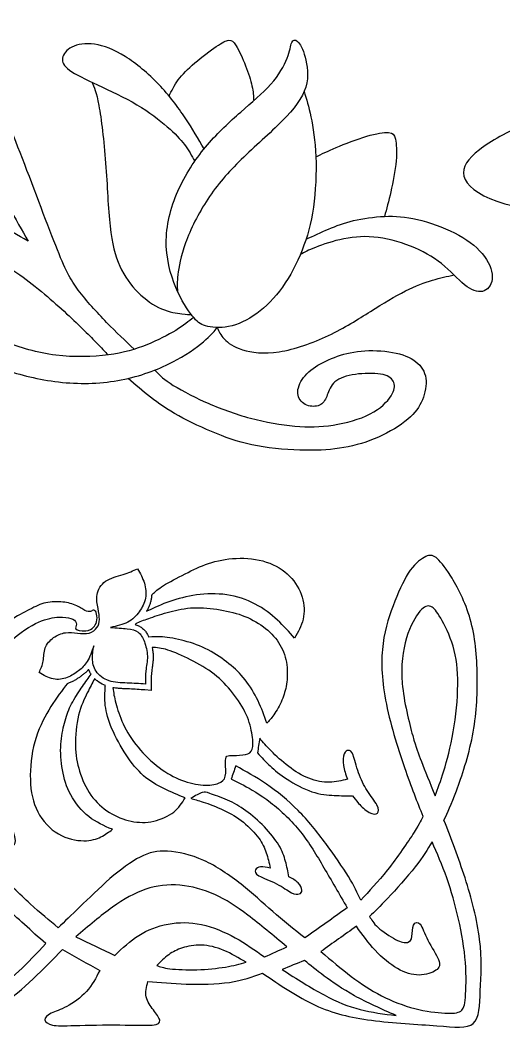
# Model space of a CAD drawing. Header units: millimetres. Extents: x -114 to 112, y -100 to 91.
# Drawn here: x -16.8 to 40.6, y -29.9 to 90.2 of the extents above; entities that cross this region are included whole.
import ezdxf

# ---------------------------------------------------------------- set-up
doc = ezdxf.new("R2010")
doc.units = ezdxf.units.MM
doc.header["$MEASUREMENT"] = 0
doc.layers.add('Default', color=18, linetype='Continuous')

msp = doc.modelspace()

# ---------------------------------------------------------------- linework, layer by layer
at = {"color": 5, "linetype": 'ByBlock', "lineweight": -2}
for p, q in [((-1.21, 21.78), (-1.13, 21.85)), ((-1.71, 19.87), (-1.84, 19.81)), ((-8.63, 12.03), (-8.42, 12.33)), ((-11.27, 11.21), (-11.45, 10.97)), ((-8, 11.82), (-8.02, 11.77)), ((-6.73, 10.89), (-6.72, 10.98))]:
    msp.add_line(p, q, dxfattribs=at)
for points, knots in [([(75.67, 87.81), (75.52, 88.22), (75.37, 88.64), (74.73, 89.39), (74.24, 89.74), (73.58, 89.93), (72.91, 90.13), (72.06, 90.18), (71.13, 89.96), (70.2, 89.74), (69.2, 89.25), (68.22, 88.48), (67.23, 87.71), (66.26, 86.66), (64.87, 85.8), (63.49, 84.95), (61.7, 84.29), (59.38, 83.48), (57.05, 82.68), (54.2, 81.72), (51.38, 80.78), (48.55, 79.84), (45.76, 78.91), (43.39, 77.9), (41.02, 76.89), (39.08, 75.79), (36.37, 73.69), (35.61, 72.69), (35.89, 71.62), (36.16, 70.56), (37.47, 69.44), (42.17, 67.8), (45.58, 67.29), (49.54, 67.15), (53.5, 67.02), (58.03, 67.26), (62.82, 68), (67.62, 68.73), (72.69, 69.95), (77.58, 71.21), (82.47, 72.47), (87.18, 73.76), (91.37, 74.73), (95.56, 75.69), (99.24, 76.33), (101.92, 76.53), (104.61, 76.74), (106.31, 76.52), (107.54, 76.12), (108.77, 75.71), (109.53, 75.13), (109.68, 73.42), (109.08, 72.3), (108.03, 71.23), (106.98, 70.17), (105.49, 69.17), (103.72, 68.41), (101.94, 67.65), (99.88, 67.14), (98.08, 66.71), (96.29, 66.27), (94.77, 65.92), (93.25, 65.57)], [0, 0, 0, 0, 0.043478, 0.043478, 0.086957, 0.086957, 0.086957, 0.130435, 0.130435, 0.130435, 0.173913, 0.173913, 0.173913, 0.217391, 0.217391, 0.217391, 0.26087, 0.26087, 0.26087, 0.304348, 0.304348, 0.304348, 0.347826, 0.347826, 0.347826, 0.391304, 0.391304, 0.434783, 0.434783, 0.434783, 0.478261, 0.478261, 0.521739, 0.521739, 0.521739, 0.565217, 0.565217, 0.565217, 0.608696, 0.608696, 0.608696, 0.652174, 0.652174, 0.652174, 0.695652, 0.695652, 0.695652, 0.73913, 0.73913, 0.73913, 0.782609, 0.782609, 0.826087, 0.826087, 0.826087, 0.869565, 0.869565, 0.869565, 0.913043, 0.913043, 0.913043, 1, 1, 1, 1]), ([(-3.3, 51.02), (-4.35, 52.02), (-5.41, 53.03), (-6.57, 54.21), (-7.73, 55.4), (-9, 56.77), (-9.94, 58.04), (-10.88, 59.31), (-11.49, 60.48), (-12.63, 63.35), (-13.77, 66.22), (-15.45, 70.79), (-16.85, 74.41), (-18.24, 78.03), (-19.36, 80.7), (-20.66, 82.7), (-21.95, 84.71), (-23.43, 86.05), (-26.29, 87.78), (-27.69, 88.16), (-29.11, 88), (-30.54, 87.83), (-31.98, 87.12), (-33.34, 85.93), (-34.7, 84.73), (-35.97, 83.06), (-36.94, 81.81), (-37.9, 80.57), (-38.56, 79.76), (-39.13, 79.34), (-39.7, 78.92), (-40.19, 78.89), (-40.55, 78.97), (-40.92, 79.05), (-41.18, 79.22), (-41.37, 79.11), (-41.56, 78.99), (-41.69, 78.59), (-41.46, 77.99), (-41.23, 77.39), (-40.64, 76.61), (-39.83, 76.02), (-39.02, 75.44), (-37.98, 75.06), (-35.77, 74.85), (-34.6, 75.03), (-33.3, 75.46), (-32.01, 75.9), (-30.59, 76.58), (-29.23, 76.9), (-27.87, 77.22), (-26.57, 77.17), (-25.25, 76.52), (-23.93, 75.87), (-22.59, 74.63), (-21.39, 73.08), (-20.2, 71.53), (-19.16, 69.67), (-18.27, 68.09), (-17.38, 66.5), (-16.64, 65.18), (-15.91, 63.86), (-17.13, 64.59), (-18.35, 65.33), (-19.73, 65.97), (-21.11, 66.6), (-22.66, 67.13), (-24.33, 67.2), (-25.99, 67.26), (-27.77, 66.86), (-29.03, 66.17), (-30.28, 65.48), (-31.02, 64.52), (-31.32, 63.39), (-31.63, 62.26), (-31.5, 60.96), (-30.88, 59.39), (-30.26, 57.81), (-29.14, 55.96), (-27.7, 54.39), (-26.27, 52.81), (-24.52, 51.52), (-22.85, 50.53), (-21.19, 49.53), (-19.62, 48.85), (-17.65, 48.25), (-15.68, 47.66), (-13.32, 47.15), (-10.94, 47), (-8.57, 46.84), (-6.18, 47.05), (-4, 47.55), (-1.81, 48.06), (0.17, 48.87), (1.74, 49.74), (3.32, 50.6), (4.49, 51.52), (5.22, 52.17), (5.95, 52.82), (6.25, 53.21), (6.55, 53.59)], [0, 0, 0, 0, 0.028571, 0.028571, 0.028571, 0.057143, 0.057143, 0.057143, 0.085714, 0.085714, 0.085714, 0.114286, 0.114286, 0.114286, 0.142857, 0.142857, 0.142857, 0.171429, 0.171429, 0.2, 0.2, 0.2, 0.228571, 0.228571, 0.228571, 0.257143, 0.257143, 0.257143, 0.285714, 0.285714, 0.285714, 0.314286, 0.314286, 0.314286, 0.342857, 0.342857, 0.342857, 0.371429, 0.371429, 0.371429, 0.4, 0.4, 0.4, 0.428571, 0.428571, 0.457143, 0.457143, 0.457143, 0.485714, 0.485714, 0.485714, 0.514286, 0.514286, 0.514286, 0.542857, 0.542857, 0.542857, 0.571429, 0.571429, 0.571429, 0.6, 0.6, 0.6, 0.628571, 0.628571, 0.628571, 0.657143, 0.657143, 0.657143, 0.685714, 0.685714, 0.685714, 0.714286, 0.714286, 0.714286, 0.742857, 0.742857, 0.742857, 0.771429, 0.771429, 0.771429, 0.8, 0.8, 0.8, 0.828571, 0.828571, 0.828571, 0.857143, 0.857143, 0.857143, 0.885714, 0.885714, 0.885714, 0.914286, 0.914286, 0.914286, 0.942857, 0.942857, 0.942857, 1, 1, 1, 1]), ([(16.9, 81.7), (17.17, 80.8), (17.44, 79.91), (17.7, 78.66), (17.97, 77.42), (18.22, 75.82), (18.3, 73.92), (18.37, 72.02), (18.27, 69.83), (17.72, 66), (17.28, 64.36), (16.66, 62.79), (16.04, 61.21), (15.24, 59.7), (14.32, 58.41), (13.4, 57.13), (12.36, 56.06), (11.26, 55.26), (10.16, 54.46), (9.01, 53.93), (7.93, 53.71), (6.85, 53.5), (5.85, 53.6), (5.18, 53.79), (4.51, 53.99), (4.17, 54.28), (3.61, 54.98), (3.06, 55.68), (2.3, 56.8), (1.65, 58.36), (1.01, 59.92), (0.47, 61.93), (0.55, 66.09), (1.16, 68.25), (2.06, 70.19), (2.96, 72.14), (4.16, 73.86), (5.42, 75.35), (6.69, 76.84), (8.04, 78.08), (9.36, 79.24), (10.68, 80.39), (11.98, 81.46), (12.94, 82.55), (13.91, 83.64), (14.54, 84.76), (14.88, 85.64), (15.23, 86.51), (15.28, 87.15), (15.43, 87.5), (15.58, 87.86), (15.84, 87.93), (16.13, 87.65), (16.42, 87.38), (16.75, 86.74), (17.02, 85.78), (17.28, 84.81), (17.49, 83.52), (17.09, 82.22), (16.7, 80.92), (15.71, 79.63), (14.29, 78.18), (12.87, 76.73), (11.01, 75.13), (7.86, 72.06), (6.57, 70.59), (5.45, 68.89), (4.33, 67.19), (3.39, 65.26), (2.81, 63.66), (2.22, 62.06), (2, 60.79), (1.89, 59.89), (1.79, 58.99), (1.82, 58.45), (1.83, 58.19), (1.84, 57.92), (1.84, 57.92), (1.84, 57.92)], [0, 0, 0, 0, 0.035714, 0.035714, 0.035714, 0.071429, 0.071429, 0.071429, 0.107143, 0.107143, 0.142857, 0.142857, 0.142857, 0.178571, 0.178571, 0.178571, 0.214286, 0.214286, 0.214286, 0.25, 0.25, 0.25, 0.285714, 0.285714, 0.285714, 0.321429, 0.321429, 0.321429, 0.357143, 0.357143, 0.357143, 0.392857, 0.392857, 0.428571, 0.428571, 0.428571, 0.464286, 0.464286, 0.464286, 0.5, 0.5, 0.5, 0.535714, 0.535714, 0.535714, 0.571429, 0.571429, 0.571429, 0.607143, 0.607143, 0.607143, 0.642857, 0.642857, 0.642857, 0.678571, 0.678571, 0.678571, 0.714286, 0.714286, 0.714286, 0.75, 0.75, 0.75, 0.785714, 0.785714, 0.821429, 0.821429, 0.821429, 0.857143, 0.857143, 0.857143, 0.892857, 0.892857, 0.892857, 0.928571, 0.928571, 0.928571, 1, 1, 1, 1]), ([(0.84, 81.15), (1.15, 81.78), (1.46, 82.42), (1.94, 83.06), (2.42, 83.71), (3.08, 84.37), (4.74, 85.79), (5.75, 86.55), (6.46, 87.04), (7.18, 87.53), (7.61, 87.74), (7.94, 87.78), (8.27, 87.82), (8.5, 87.68), (8.83, 87.14), (9.16, 86.59), (9.59, 85.64), (9.94, 84.75), (10.29, 83.86), (10.56, 83.04), (10.7, 82.35), (10.85, 81.67), (10.88, 81.13), (10.91, 80.59)], [0, 0, 0, 0, 0.111111, 0.111111, 0.111111, 0.222222, 0.222222, 0.333333, 0.333333, 0.333333, 0.444444, 0.444444, 0.444444, 0.555556, 0.555556, 0.555556, 0.666667, 0.666667, 0.666667, 0.777778, 0.777778, 0.777778, 1, 1, 1, 1]), ([(5.01, 74.85), (4.32, 76.05), (3.63, 77.25), (2.77, 78.54), (1.9, 79.84), (0.86, 81.24), (-0.38, 82.53), (-1.61, 83.82), (-3.05, 85.02), (-4.37, 85.85), (-5.7, 86.68), (-6.92, 87.15), (-8, 87.31), (-9.09, 87.47), (-10.04, 87.31), (-10.7, 86.98), (-11.36, 86.65), (-11.73, 86.15), (-11.81, 85.67), (-11.89, 85.19), (-11.69, 84.75), (-10.99, 84.24), (-10.29, 83.73), (-9.1, 83.16), (-7.64, 82.48), (-6.18, 81.79), (-4.46, 80.99), (-2.98, 80.12), (-1.51, 79.24), (-0.29, 78.29), (0.63, 77.49), (1.56, 76.68), (2.19, 76.02), (2.69, 75.36), (3.18, 74.7), (3.54, 74.04), (3.9, 73.38)], [0, 0, 0, 0, 0.076923, 0.076923, 0.076923, 0.153846, 0.153846, 0.153846, 0.230769, 0.230769, 0.230769, 0.307692, 0.307692, 0.307692, 0.384615, 0.384615, 0.384615, 0.461538, 0.461538, 0.461538, 0.538462, 0.538462, 0.538462, 0.615385, 0.615385, 0.615385, 0.692308, 0.692308, 0.692308, 0.769231, 0.769231, 0.769231, 0.846154, 0.846154, 0.846154, 1, 1, 1, 1]), ([(-8.32, 82.8), (-8.05, 82.21), (-7.79, 81.62), (-7.21, 78.43), (-6.89, 75.83), (-6.49, 70.49), (-6.4, 67.75), (-6.17, 65.66), (-5.94, 63.57), (-5.57, 62.14), (-5.01, 60.9), (-4.44, 59.66), (-3.68, 58.62), (-2.82, 57.77), (-1.96, 56.91), (-0.99, 56.24), (-0.06, 55.83), (0.87, 55.43), (1.77, 55.29), (2.36, 55.22), (2.94, 55.15), (3.21, 55.15), (3.48, 55.16)], [0, 0, 0, 0, 0.111111, 0.111111, 0.222222, 0.222222, 0.333333, 0.333333, 0.333333, 0.444444, 0.444444, 0.444444, 0.555556, 0.555556, 0.555556, 0.666667, 0.666667, 0.666667, 0.777778, 0.777778, 0.777778, 1, 1, 1, 1]), ([(18.3, 73.92), (18.98, 74.25), (19.66, 74.58), (20.71, 75.02), (21.76, 75.46), (23.18, 76.02), (24.34, 76.36), (25.5, 76.71), (26.4, 76.83), (26.94, 76.79), (27.47, 76.76), (27.63, 76.55), (27.75, 76.01), (27.86, 75.46), (27.93, 74.57), (27.83, 73.43), (27.72, 72.29), (27.46, 70.89), (27.2, 69.75), (26.95, 68.61), (26.7, 67.71), (26.46, 66.82)], [0, 0, 0, 0, 0.125, 0.125, 0.125, 0.25, 0.25, 0.25, 0.375, 0.375, 0.375, 0.5, 0.5, 0.5, 0.625, 0.625, 0.625, 0.75, 0.75, 0.75, 1, 1, 1, 1]), ([(17.13, 64.1), (18.01, 64.51), (18.89, 64.93), (20.71, 65.7), (21.65, 66.06), (22.77, 66.33), (23.89, 66.59), (25.2, 66.77), (26.46, 66.82), (27.72, 66.87), (30.16, 66.72), (33.41, 65.55), (34.79, 64.85), (36.16, 64.14), (37.29, 63.32), (38.07, 62.4), (38.84, 61.48), (39.26, 60.46), (39.26, 59.64), (39.27, 58.83), (38.86, 58.2), (38.31, 57.97), (37.75, 57.74), (37.04, 57.89), (36.26, 58.46), (35.48, 59.03), (34.63, 60.02), (33.61, 60.88), (32.6, 61.75), (31.42, 62.48), (28.69, 63.67), (27.14, 64.13), (25.7, 64.31), (24.26, 64.5), (21.59, 64.32), (19.11, 63.48), (18.25, 63.14), (17.39, 62.8), (16.92, 62.54), (16.45, 62.27)], [0, 0, 0, 0, 0.0625, 0.0625, 0.125, 0.125, 0.125, 0.1875, 0.1875, 0.1875, 0.25, 0.3125, 0.3125, 0.3125, 0.375, 0.375, 0.375, 0.4375, 0.4375, 0.4375, 0.5, 0.5, 0.5, 0.5625, 0.5625, 0.5625, 0.625, 0.625, 0.625, 0.6875, 0.6875, 0.75, 0.75, 0.75, 0.8125, 0.875, 0.875, 0.875, 1, 1, 1, 1]), ([(3.76, 54.83), (3.16, 54.32), (2.56, 53.82), (1.65, 53.26), (0.73, 52.7), (-0.48, 52.08), (-1.8, 51.55), (-3.12, 51.02), (-4.54, 50.59), (-8.2, 50.1), (-10.43, 50.03), (-12.61, 50.31), (-14.8, 50.58), (-16.93, 51.19), (-18.72, 51.97), (-20.51, 52.76), (-21.95, 53.73), (-23.28, 54.92), (-24.61, 56.11), (-25.81, 57.53), (-26.5, 58.72), (-27.19, 59.91), (-27.37, 60.86), (-27.21, 61.57), (-27.05, 62.28), (-26.56, 62.75), (-25.87, 63.02), (-25.18, 63.29), (-24.29, 63.37), (-22.96, 63.01), (-21.64, 62.65), (-19.87, 61.85), (-17.96, 60.6), (-16.05, 59.35), (-14, 57.65), (-12.27, 56.1), (-10.53, 54.55), (-9.13, 53.15), (-8.21, 52.23), (-7.3, 51.31), (-6.89, 50.86), (-6.67, 50.62), (-6.46, 50.39), (-6.44, 50.36), (-6.42, 50.34)], [0, 0, 0, 0, 0.0625, 0.0625, 0.0625, 0.125, 0.125, 0.125, 0.1875, 0.1875, 0.25, 0.25, 0.25, 0.3125, 0.3125, 0.3125, 0.375, 0.375, 0.375, 0.4375, 0.4375, 0.4375, 0.5, 0.5, 0.5, 0.5625, 0.5625, 0.5625, 0.625, 0.625, 0.625, 0.6875, 0.6875, 0.6875, 0.75, 0.75, 0.75, 0.8125, 0.8125, 0.8125, 0.875, 0.875, 0.875, 1, 1, 1, 1]), ([(6.55, 53.59), (6.75, 53.15), (6.96, 52.7), (7.4, 52.24), (7.84, 51.77), (8.51, 51.29), (9.58, 50.95), (10.64, 50.62), (12.1, 50.43), (15.75, 51), (17.93, 51.76), (19.81, 52.65), (21.7, 53.55), (23.28, 54.58), (24.79, 55.52), (26.29, 56.47), (27.71, 57.33), (28.94, 57.95), (30.17, 58.57), (31.21, 58.95), (32.14, 59.23), (33.08, 59.51), (33.9, 59.68), (34.72, 59.86)], [0, 0, 0, 0, 0.111111, 0.111111, 0.111111, 0.222222, 0.222222, 0.222222, 0.333333, 0.333333, 0.444444, 0.444444, 0.444444, 0.555556, 0.555556, 0.555556, 0.666667, 0.666667, 0.666667, 0.777778, 0.777778, 0.777778, 1, 1, 1, 1]), ([(-0.83, 48.54), (-0.42, 48.08), (-0.01, 47.62), (0.96, 46.97), (1.94, 46.32), (3.49, 45.48), (5.18, 44.72), (6.86, 43.97), (8.69, 43.3), (12.34, 42.32), (14.17, 42.01), (15.79, 41.87), (17.41, 41.73), (18.82, 41.76), (20.35, 41.99), (21.87, 42.23), (23.52, 42.67), (24.75, 43.31), (25.99, 43.96), (26.8, 44.79), (27.23, 45.46), (27.66, 46.12), (27.71, 46.62), (27.55, 47.04), (27.39, 47.47), (27.03, 47.83), (26.28, 48), (25.54, 48.18), (24.42, 48.18), (23.38, 48.07), (22.34, 47.95), (21.38, 47.72), (20.78, 47.31), (20.17, 46.89), (19.93, 46.28), (19.73, 45.76), (19.53, 45.24), (19.36, 44.81), (19.01, 44.53), (18.66, 44.26), (18.13, 44.15), (17.6, 44.25), (17.08, 44.35), (16.56, 44.67), (16.31, 45.15), (16.06, 45.63), (16.09, 46.28), (16.39, 46.92), (16.68, 47.56), (17.26, 48.19), (17.97, 48.73), (18.69, 49.26), (19.55, 49.69), (20.5, 50.05), (21.44, 50.4), (22.47, 50.68), (24.87, 50.91), (26.24, 50.86), (27.4, 50.64), (28.56, 50.43), (29.51, 50.05), (30.19, 49.53), (30.86, 49.01), (31.25, 48.35), (31.36, 47.55), (31.47, 46.76), (31.29, 45.83), (30.95, 45), (30.6, 44.17), (30.1, 43.43), (29.21, 42.68), (28.32, 41.92), (27.05, 41.15), (25.73, 40.56), (24.4, 39.97), (23.02, 39.56), (20.22, 39.06), (18.82, 38.96), (15.29, 39.02), (13.17, 39.18), (11.35, 39.51), (9.54, 39.84), (8.03, 40.34), (6.48, 40.97), (4.92, 41.59), (3.32, 42.36), (1.99, 43.1), (0.66, 43.85), (-0.41, 44.59), (-1.36, 45.33), (-2.31, 46.07), (-3.16, 46.81), (-4, 47.55)], [0, 0, 0, 0, 0.030303, 0.030303, 0.030303, 0.060606, 0.060606, 0.060606, 0.090909, 0.090909, 0.121212, 0.121212, 0.121212, 0.151515, 0.151515, 0.151515, 0.181818, 0.181818, 0.181818, 0.212121, 0.212121, 0.212121, 0.242424, 0.242424, 0.242424, 0.272727, 0.272727, 0.272727, 0.30303, 0.30303, 0.30303, 0.333333, 0.333333, 0.333333, 0.363636, 0.363636, 0.363636, 0.393939, 0.393939, 0.393939, 0.424242, 0.424242, 0.424242, 0.454545, 0.454545, 0.454545, 0.484848, 0.484848, 0.484848, 0.515152, 0.515152, 0.515152, 0.545455, 0.545455, 0.545455, 0.575758, 0.575758, 0.606061, 0.606061, 0.606061, 0.636364, 0.636364, 0.636364, 0.666667, 0.666667, 0.666667, 0.69697, 0.69697, 0.69697, 0.727273, 0.727273, 0.727273, 0.757576, 0.757576, 0.757576, 0.787879, 0.787879, 0.818182, 0.818182, 0.848485, 0.848485, 0.848485, 0.878788, 0.878788, 0.878788, 0.909091, 0.909091, 0.909091, 0.939394, 0.939394, 0.939394, 1, 1, 1, 1]), ([(-14.04, 20.78), (-13.39, 20.96), (-12.68, 20.99), (-12.03, 20.95), (-11.38, 20.9), (-10.79, 20.77), (-10.31, 20.57), (-9.83, 20.37), (-9.45, 20.09), (-8.86, 19.78), (-8.66, 19.76), (-8.5, 19.81), (-8.33, 19.86), (-8.21, 19.99), (-8.07, 19.95), (-7.92, 19.92), (-7.8, 19.74), (-7.72, 19.27), (-7.68, 18.86), (-7.85, 18.31), (-7.97, 18.1), (-8.12, 17.92), (-8.28, 17.75), (-8.69, 17.54), (-9.72, 17.43), (-10.11, 17.57), (-10.22, 17.73), (-10.34, 17.89), (-10.18, 18.09), (-10.17, 18.3), (-10.17, 18.51), (-10.31, 18.73), (-10.58, 18.88), (-10.86, 19.03), (-11.26, 19.12), (-11.81, 19.13), (-12.37, 19.15), (-13.08, 19.1), (-13.97, 18.81), (-14.86, 18.51), (-15.92, 17.98), (-17.19, 16.96), (-18.46, 15.95), (-19.94, 14.45), (-21.29, 12.62), (-22.65, 10.79), (-23.9, 8.63), (-24.88, 6.82), (-25.85, 5), (-26.56, 3.53), (-27.28, 2.06), (-26.64, 0.97), (-26.01, -0.13), (-25.37, -1.22), (-24.89, -0.61), (-24.41, 0), (-22.83, 1.88), (-21.74, 3.15), (-20.94, 3.9), (-20.14, 4.65), (-19.63, 4.88), (-18.84, 4.95), (-18.56, 4.8), (-18.53, 4.43), (-18.49, 4.06), (-18.69, 3.48), (-18.9, 2.64), (-19.1, 1.8), (-19.3, 0.71), (-19.26, -0.43), (-19.23, -1.57), (-18.95, -2.77), (-18.55, -3.95), (-18.16, -5.13), (-17.65, -6.3), (-17.47, -7), (-17.3, -7.69), (-17.45, -7.92), (-17.7, -7.99), (-17.96, -8.05), (-18.31, -7.95), (-18.83, -7.72), (-19.35, -7.49), (-20.04, -7.14), (-20.65, -7.09), (-21.26, -7.03), (-21.79, -7.29), (-22.32, -7.54), (-21.49, -8.71), (-20.65, -9.88), (-19.5, -11.16), (-18.36, -12.44), (-16.91, -13.84), (-14.43, -16.1), (-13.38, -16.96), (-12.34, -17.83), (-11.56, -17.09), (-10.77, -16.35), (-9.74, -15.35), (-8.71, -14.35), (-7.44, -13.08), (-6.18, -11.99), (-4.93, -10.89), (-3.68, -9.98), (-2.59, -9.42), (-1.5, -8.86), (-0.56, -8.66), (0.67, -8.72), (1.9, -8.79), (3.43, -9.12), (4.96, -9.82), (6.5, -10.51), (8.05, -11.58), (9.41, -12.66), (10.77, -13.74), (11.94, -14.83), (13.17, -15.9), (14.4, -16.96), (15.69, -18.01), (16.99, -19.05), (18.67, -17.85), (20.34, -16.66), (22.02, -15.47), (21.08, -13.84), (20.14, -12.22), (19.25, -10.69), (18.36, -9.17), (17.52, -7.75), (16.47, -6.42), (15.42, -5.1), (14.15, -3.89), (12.91, -2.93), (11.68, -1.98), (10.49, -1.29), (8.94, -0.46), (8.58, -0.3), (8.23, -0.15), (8.41, 0.38), (8.59, 0.9), (8.77, 1.43), (9.96, 0.78), (11.15, 0.12), (12.41, -0.74), (13.66, -1.6), (14.98, -2.67), (16.18, -3.87), (17.37, -5.08), (18.44, -6.42), (19.47, -7.81), (20.49, -9.19), (21.48, -10.62), (22.17, -11.75), (22.86, -12.88), (23.24, -13.71), (23.62, -14.55), (24.63, -13.49), (25.65, -12.42), (26.81, -10.95), (27.96, -9.47), (29.26, -7.59), (29.98, -6.46), (30.7, -5.33), (30.86, -4.95), (31.01, -4.57), (30.32, -2.84), (29.64, -1.12), (28.01, 3.63), (27.07, 6.65), (26.58, 9.27), (26.08, 11.89), (26.03, 14.1), (26.28, 16.01), (26.54, 17.93), (27.1, 19.56), (27.68, 21.03), (28.27, 22.5), (28.88, 23.82), (29.52, 24.72), (30.17, 25.63), (30.86, 26.11), (31.35, 26.34), (31.85, 26.56), (32.15, 26.54), (32.58, 26.21), (33.01, 25.88), (33.57, 25.24), (35.1, 22.78), (36.06, 20.95), (36.65, 18.88), (37.23, 16.81), (37.43, 14.5), (37.51, 9.8), (37.38, 7.42), (36.91, 5), (36.44, 2.59), (35.63, 0.15), (35.01, -1.52), (34.39, -3.2), (33.95, -4.11), (33.52, -5.03), (34.39, -7.26), (35.25, -9.5), (36.8, -14.32), (37.48, -16.91), (37.76, -19.22), (38.04, -21.54), (37.92, -23.57), (37.84, -25.33), (37.76, -27.08), (37.73, -28.57), (37, -29.21), (36.28, -29.86), (34.86, -29.67), (32.66, -29.5), (30.45, -29.33), (27.45, -29.18), (24.91, -28.85), (22.37, -28.52), (20.29, -28.01), (18.21, -27.05), (16.13, -26.08), (14.04, -24.66), (11.96, -23.24), (10.77, -23.67), (9.57, -24.1), (8.02, -24.33), (6.48, -24.56), (4.57, -24.58), (2.89, -24.53), (1.22, -24.48), (-0.23, -24.35), (-1.68, -24.23), (-1.83, -24.86), (-1.98, -25.5), (-1.75, -26.64), (-1.37, -27.15), (-1.02, -27.62), (-0.66, -28.09), (-0.33, -28.52), (-0.27, -28.84), (-0.2, -29.15), (-0.41, -29.36), (-1.93, -29.48), (-3.25, -29.41), (-4.99, -29.4), (-6.73, -29.38), (-8.89, -29.43), (-10.32, -29.47), (-11.76, -29.51), (-12.47, -29.54), (-13, -29.42), (-13.54, -29.31), (-13.89, -29.05), (-13.92, -28.79), (-13.94, -28.52), (-13.64, -28.24), (-13.17, -28.01), (-12.7, -27.78), (-12.06, -27.61), (-11.3, -27.2), (-10.54, -26.79), (-9.65, -26.16), (-8.98, -25.41), (-8.3, -24.66), (-7.85, -23.8), (-7.39, -22.93), (-8.86, -22.09), (-10.34, -21.26), (-11.81, -20.42), (-12.95, -21.59), (-14.1, -22.75), (-15.31, -23.91), (-16.53, -25.07), (-17.83, -26.21), (-19.1, -27.03), (-20.37, -27.86), (-21.61, -28.37), (-23.06, -28.75), (-24.51, -29.13), (-26.16, -29.38), (-27.38, -29.38), (-28.6, -29.38), (-29.38, -29.13), (-30.13, -28.13), (-30.88, -27.12), (-31.59, -25.37), (-32.14, -22.55), (-32.69, -19.73), (-33.07, -15.85), (-33.16, -12.46), (-33.24, -9.07), (-33.04, -6.17), (-32.6, -3.14), (-32.15, -0.1), (-31.47, 3.07), (-30.78, 6.25), (-31.47, 9.09), (-32.15, 11.94), (-32.62, 14.45), (-33.09, 16.96), (-33.35, 19.15), (-33.37, 21.05), (-33.4, 22.96), (-33.19, 24.58), (-32.99, 26.21), (-32, 26.23), (-31.01, 26.26), (-30.02, 26.29), (-29.94, 25.98), (-29.87, 25.68), (-30.12, 25.04), (-30.45, 24.71), (-30.67, 23.85), (-30.88, 22.98), (-30.98, 21.59), (-30.93, 20.04), (-30.88, 18.49), (-30.68, 16.79), (-30.4, 15.06), (-30.12, 13.33), (-29.76, 11.58), (-29.41, 9.83), (-28.65, 11.73), (-27.89, 13.64), (-27.36, 15.2), (-26.84, 16.76), (-26.56, 17.98), (-26.58, 19.02), (-26.59, 20.06), (-26.89, 20.93), (-27.26, 21.6), (-27.63, 22.27), (-28.06, 22.76), (-28.16, 23.02), (-28.27, 23.29), (-28.04, 23.34), (-27.49, 23.52), (-26.95, 23.69), (-26.08, 24), (-25.19, 24.53), (-24.3, 25.07), (-23.39, 25.83), (-22.79, 26.06), (-22.2, 26.29), (-21.92, 25.98), (-21.61, 25.54), (-21.31, 25.09), (-20.98, 24.51), (-20.93, 23.75), (-20.88, 22.98), (-21.1, 22.04), (-21.42, 20.98), (-21.74, 19.91), (-22.15, 18.72), (-22.96, 17.13), (-23.77, 15.54), (-24.99, 13.56), (-26.03, 11.77), (-27.07, 9.98), (-27.94, 8.38), (-28.8, 6.78), (-28.55, 6.15), (-28.29, 5.51), (-28.04, 4.88), (-27.4, 5.99), (-26.77, 7.11), (-26.07, 8.37), (-25.37, 9.63), (-24.61, 11.02), (-23.82, 12.25), (-23.03, 13.49), (-22.22, 14.55), (-21.32, 15.59), (-20.42, 16.63), (-19.43, 17.65), (-18.5, 18.37), (-17.57, 19.1), (-16.71, 19.53), (-15.99, 19.91), (-15.27, 20.28), (-14.69, 20.6), (-14.04, 20.78)], [0, 0, 0, 0, 0.007463, 0.007463, 0.007463, 0.014925, 0.014925, 0.014925, 0.022388, 0.022388, 0.029851, 0.029851, 0.029851, 0.037313, 0.037313, 0.037313, 0.044776, 0.044776, 0.052239, 0.052239, 0.059701, 0.059701, 0.059701, 0.067164, 0.067164, 0.08209, 0.08209, 0.08209, 0.089552, 0.089552, 0.089552, 0.097015, 0.097015, 0.097015, 0.104478, 0.104478, 0.104478, 0.11194, 0.11194, 0.11194, 0.119403, 0.119403, 0.119403, 0.126866, 0.126866, 0.126866, 0.134328, 0.134328, 0.134328, 0.141791, 0.141791, 0.141791, 0.149254, 0.149254, 0.149254, 0.156716, 0.156716, 0.164179, 0.164179, 0.164179, 0.171642, 0.171642, 0.179104, 0.179104, 0.179104, 0.186567, 0.186567, 0.186567, 0.19403, 0.19403, 0.19403, 0.201493, 0.201493, 0.201493, 0.208955, 0.208955, 0.208955, 0.216418, 0.216418, 0.216418, 0.223881, 0.223881, 0.223881, 0.231343, 0.231343, 0.231343, 0.238806, 0.238806, 0.238806, 0.246269, 0.246269, 0.246269, 0.253731, 0.253731, 0.261194, 0.261194, 0.261194, 0.268657, 0.268657, 0.268657, 0.276119, 0.276119, 0.276119, 0.283582, 0.283582, 0.283582, 0.291045, 0.291045, 0.291045, 0.298507, 0.298507, 0.298507, 0.30597, 0.30597, 0.30597, 0.313433, 0.313433, 0.313433, 0.320896, 0.320896, 0.320896, 0.328358, 0.328358, 0.328358, 0.335821, 0.335821, 0.335821, 0.343284, 0.343284, 0.343284, 0.350746, 0.350746, 0.350746, 0.358209, 0.358209, 0.365672, 0.365672, 0.365672, 0.373134, 0.373134, 0.373134, 0.380597, 0.380597, 0.380597, 0.38806, 0.38806, 0.38806, 0.395522, 0.395522, 0.395522, 0.402985, 0.402985, 0.402985, 0.410448, 0.410448, 0.410448, 0.41791, 0.41791, 0.41791, 0.425373, 0.425373, 0.425373, 0.432836, 0.432836, 0.432836, 0.440299, 0.440299, 0.447761, 0.447761, 0.447761, 0.455224, 0.455224, 0.455224, 0.462687, 0.462687, 0.462687, 0.470149, 0.470149, 0.470149, 0.477612, 0.477612, 0.477612, 0.485075, 0.485075, 0.485075, 0.492537, 0.492537, 0.5, 0.5, 0.5, 0.507463, 0.507463, 0.514925, 0.514925, 0.514925, 0.522388, 0.522388, 0.522388, 0.529851, 0.529851, 0.529851, 0.537313, 0.537313, 0.544776, 0.544776, 0.544776, 0.552239, 0.552239, 0.552239, 0.559701, 0.559701, 0.559701, 0.567164, 0.567164, 0.567164, 0.574627, 0.574627, 0.574627, 0.58209, 0.58209, 0.58209, 0.589552, 0.589552, 0.589552, 0.597015, 0.597015, 0.597015, 0.604478, 0.604478, 0.604478, 0.61194, 0.61194, 0.61194, 0.619403, 0.619403, 0.626866, 0.626866, 0.626866, 0.634328, 0.634328, 0.634328, 0.641791, 0.641791, 0.649254, 0.649254, 0.649254, 0.656716, 0.656716, 0.656716, 0.664179, 0.664179, 0.664179, 0.671642, 0.671642, 0.671642, 0.679104, 0.679104, 0.679104, 0.686567, 0.686567, 0.686567, 0.69403, 0.69403, 0.69403, 0.701493, 0.701493, 0.701493, 0.708955, 0.708955, 0.708955, 0.716418, 0.716418, 0.716418, 0.723881, 0.723881, 0.723881, 0.731343, 0.731343, 0.731343, 0.738806, 0.738806, 0.738806, 0.746269, 0.746269, 0.746269, 0.753731, 0.753731, 0.753731, 0.761194, 0.761194, 0.761194, 0.768657, 0.768657, 0.768657, 0.776119, 0.776119, 0.776119, 0.783582, 0.783582, 0.783582, 0.791045, 0.791045, 0.791045, 0.798507, 0.798507, 0.798507, 0.80597, 0.80597, 0.80597, 0.813433, 0.813433, 0.820896, 0.820896, 0.820896, 0.828358, 0.828358, 0.828358, 0.835821, 0.835821, 0.835821, 0.843284, 0.843284, 0.843284, 0.850746, 0.850746, 0.850746, 0.858209, 0.858209, 0.858209, 0.865672, 0.865672, 0.865672, 0.873134, 0.873134, 0.873134, 0.880597, 0.880597, 0.880597, 0.88806, 0.88806, 0.88806, 0.895522, 0.895522, 0.895522, 0.902985, 0.902985, 0.902985, 0.910448, 0.910448, 0.910448, 0.91791, 0.91791, 0.91791, 0.925373, 0.925373, 0.925373, 0.932836, 0.932836, 0.932836, 0.940299, 0.940299, 0.940299, 0.947761, 0.947761, 0.947761, 0.955224, 0.955224, 0.955224, 0.962687, 0.962687, 0.962687, 0.970149, 0.970149, 0.970149, 0.977612, 0.977612, 0.977612, 0.985075, 0.985075, 0.985075, 1, 1, 1, 1]), ([(0.18, 22.88), (0.84, 23.29), (1.83, 23.81), (3.69, 24.76), (4.55, 25.19), (6.53, 25.85), (7.65, 26.08), (8.84, 26.13), (10.03, 26.18), (11.3, 26.05), (12.4, 25.69), (13.51, 25.33), (14.45, 24.73), (15.17, 24), (15.89, 23.28), (16.4, 22.41), (16.67, 21.52), (16.93, 20.62), (16.96, 19.7), (16.77, 18.88), (16.58, 18.06), (16.17, 17.35), (15.77, 16.64)], [0, 0, 0, 0, 0.0588235, 0.0588235, 0.1176471, 0.1176471, 0.1764706, 0.1764706, 0.1764706, 0.2352941, 0.2352941, 0.2352941, 0.2941176, 0.2941176, 0.2941176, 0.3529412, 0.3529412, 0.3529412, 0.4117647, 0.4117647, 0.4117647, 0.4705882, 0.4705882, 0.4705882, 0.4705882]), ([(-8.65, 17.24), (-8.25, 17.35), (-7.92, 17.6), (-7.72, 17.89), (-7.51, 18.18), (-7.44, 18.5), (-7.43, 19.24), (-7.49, 19.65), (-7.59, 20.15), (-7.68, 20.65), (-7.82, 21.23), (-7.71, 21.82), (-7.61, 22.41), (-7.26, 23.01), (-6.69, 23.4), (-6.11, 23.8), (-5.3, 23.99), (-4.62, 24.2), (-3.95, 24.42), (-3.42, 24.66), (-2.89, 24.9)], [0, 0, 0, 0, 0.0285714, 0.0285714, 0.0285714, 0.0571429, 0.0571429, 0.0857143, 0.0857143, 0.0857143, 0.1142857, 0.1142857, 0.1142857, 0.1428571, 0.1428571, 0.1428571, 0.1714286, 0.1714286, 0.1714286, 0.2, 0.2, 0.2, 0.2]), ([(-2.89, 24.9), (-2.58, 24.34), (-2.28, 23.78), (-2.09, 23.19), (-1.91, 22.6), (-1.85, 21.98), (-1.95, 21.4), (-2.06, 20.81), (-2.34, 20.27), (-2.7, 19.77), (-3.05, 19.28), (-3.48, 18.83), (-4.07, 18.53), (-4.65, 18.23), (-5.39, 18.06), (-6.12, 17.9)], [0.2, 0.2, 0.2, 0.2, 0.2285714, 0.2285714, 0.2285714, 0.2571429, 0.2571429, 0.2571429, 0.2857143, 0.2857143, 0.2857143, 0.3142857, 0.3142857, 0.3142857, 0.3428571, 0.3428571, 0.3428571, 0.3428571]), ([(29.8, 5.03), (29.38, 6.55), (28.75, 9.07), (28.56, 11.23), (28.37, 13.38), (28.62, 15.19), (29.07, 16.65), (29.51, 18.11), (30.15, 19.23), (30.67, 19.83), (31.19, 20.44), (31.59, 20.55), (32.33, 20.24), (32.66, 19.83), (33.13, 19.02), (33.6, 18.21), (34.21, 16.99), (34.6, 15.66), (35, 14.32), (35.17, 12.88), (35.16, 11.12), (35.15, 9.37), (34.94, 7.31), (34.63, 5.49), (34.31, 3.66), (33.88, 2.06), (33.5, 0.83), (33.12, -0.41), (32.79, -1.27), (32.46, -2.13), (31.85, -0.61), (31.24, 0.91), (30.83, 1.94), (30.42, 2.97), (30.22, 3.5), (29.8, 5.03)], [0, 0, 0, 0, 0.076923, 0.076923, 0.076923, 0.153846, 0.153846, 0.153846, 0.230769, 0.230769, 0.230769, 0.307692, 0.307692, 0.384615, 0.384615, 0.384615, 0.461538, 0.461538, 0.461538, 0.538462, 0.538462, 0.538462, 0.615385, 0.615385, 0.615385, 0.692308, 0.692308, 0.692308, 0.769231, 0.769231, 0.769231, 0.846154, 0.846154, 0.846154, 1, 1, 1, 1]), ([(-1.35, 19.06), (-0.7, 19.29), (0.07, 19.54), (0.93, 19.77), (1.8, 20), (2.75, 20.2), (3.77, 20.25), (4.79, 20.29), (5.88, 20.18), (7.96, 19.82), (8.95, 19.58), (10.78, 18.85), (11.62, 18.35), (12.32, 17.79), (13.03, 17.22), (13.6, 16.59), (14.02, 15.85), (14.45, 15.12), (14.73, 14.28), (14.84, 13.46), (14.95, 12.64), (14.9, 11.84), (14.8, 11.15), (14.69, 10.46), (14.52, 9.88), (14.26, 9.25), (13.99, 8.63), (13.62, 7.97), (13.31, 7.51), (12.99, 7.05), (12.72, 6.78), (12.45, 6.51)], [0, 0, 0, 0, 0.047619, 0.047619, 0.047619, 0.0952381, 0.0952381, 0.0952381, 0.1428571, 0.1428571, 0.1904762, 0.1904762, 0.2380952, 0.2380952, 0.2380952, 0.2857143, 0.2857143, 0.2857143, 0.3333333, 0.3333333, 0.3333333, 0.3809524, 0.3809524, 0.3809524, 0.4285714, 0.4285714, 0.4285714, 0.4761905, 0.4761905, 0.4761905, 0.5238095, 0.5238095, 0.5238095, 0.5238095]), ([(-14.61, 12.53), (-14.4, 12.97), (-14.19, 13.41), (-14.11, 13.91), (-14.02, 14.41), (-14.05, 14.97), (-13.7, 15.95), (-13.32, 16.37), (-12.88, 16.69), (-12.45, 17), (-11.96, 17.21), (-11.47, 17.28), (-10.98, 17.35), (-10.5, 17.28), (-10.02, 17.23), (-9.54, 17.17), (-9.06, 17.13), (-8.65, 17.24)], [0.8, 0.8, 0.8, 0.8, 0.8285714, 0.8285714, 0.8285714, 0.8571429, 0.8571429, 0.8857143, 0.8857143, 0.8857143, 0.9142857, 0.9142857, 0.9142857, 0.9428571, 0.9428571, 0.9428571, 1, 1, 1, 1]), ([(-6.12, 17.9), (-5.41, 17.86), (-4.7, 17.82), (-3.57, 17.68), (-3.15, 17.58), (-2.83, 17.34), (-2.51, 17.1), (-2.28, 16.72), (-2.09, 16.21), (-1.9, 15.71), (-1.74, 15.09), (-1.73, 14.48), (-1.72, 13.87), (-1.85, 13.28), (-1.97, 12.17), (-1.97, 11.66), (-1.97, 11.16)], [0.3428571, 0.3428571, 0.3428571, 0.3428571, 0.3714286, 0.3714286, 0.4, 0.4, 0.4, 0.4285714, 0.4285714, 0.4285714, 0.4571429, 0.4571429, 0.4571429, 0.4857143, 0.4857143, 0.5142857, 0.5142857, 0.5142857, 0.5142857]), ([(12.45, 6.51), (12.15, 7.4), (11.85, 8.29), (11.42, 9.18), (11, 10.07), (10.45, 10.95), (9.3, 12.43), (8.69, 13.01), (7.96, 13.59), (7.24, 14.18), (6.4, 14.76), (5.5, 15.23), (4.59, 15.7), (3.61, 16.06), (2.66, 16.31), (1.71, 16.56), (0.78, 16.72), (0.07, 16.77), (-0.61, 16.83), (-1.09, 16.79), (-1.56, 16.76)], [0.5238095, 0.5238095, 0.5238095, 0.5238095, 0.5714286, 0.5714286, 0.5714286, 0.6190476, 0.6190476, 0.6666667, 0.6666667, 0.6666667, 0.7142857, 0.7142857, 0.7142857, 0.7619048, 0.7619048, 0.7619048, 0.8095238, 0.8095238, 0.8095238, 0.8550108, 0.8550108, 0.8550108, 0.8550108]), ([(-8.1, 15.73), (-8.34, 15.04), (-8.58, 14.35), (-8.88, 13.86), (-9.17, 13.37), (-9.51, 13.06), (-9.9, 12.76), (-10.3, 12.45), (-10.74, 12.15), (-11.25, 11.95), (-11.77, 11.75), (-12.35, 11.66), (-13.49, 11.89), (-14.05, 12.21), (-14.61, 12.53)], [0.6571429, 0.6571429, 0.6571429, 0.6571429, 0.6857143, 0.6857143, 0.6857143, 0.7142857, 0.7142857, 0.7142857, 0.7428571, 0.7428571, 0.7428571, 0.7714286, 0.7714286, 0.8, 0.8, 0.8, 0.8]), ([(-1.97, 11.16), (-2.68, 11.21), (-3.39, 11.26), (-4.13, 11.29), (-4.87, 11.32), (-5.63, 11.34), (-6.29, 11.56), (-6.95, 11.78), (-7.5, 12.21), (-7.83, 12.69), (-8.15, 13.17), (-8.24, 13.71), (-8.25, 14.22), (-8.25, 14.74), (-8.18, 15.23), (-8.1, 15.73)], [0.5142857, 0.5142857, 0.5142857, 0.5142857, 0.5428571, 0.5428571, 0.5428571, 0.5714286, 0.5714286, 0.5714286, 0.6, 0.6, 0.6, 0.6285714, 0.6285714, 0.6285714, 0.6571429, 0.6571429, 0.6571429, 0.6571429]), ([(-5.49, 8.91), (-5.31, 8.18), (-5.03, 7.33), (-4.6, 6.42), (-4.17, 5.51), (-3.58, 4.55), (-2.84, 3.64), (-2.1, 2.73), (-1.2, 1.88), (-0.31, 1.22), (0.58, 0.55), (1.45, 0.07), (2.34, -0.28), (3.23, -0.62), (4.13, -0.82), (4.89, -0.87), (5.65, -0.91), (6.28, -0.8), (6.72, -0.63), (7.16, -0.47), (7.43, -0.25), (7.53, 0.19), (7.63, 0.64), (7.57, 1.31), (7.56, 1.77), (7.54, 2.22), (7.58, 2.47), (7.73, 2.58), (7.87, 2.69), (8.13, 2.68), (8.95, 2.68), (9.52, 2.69), (9.94, 2.78), (10.35, 2.87), (10.6, 3.04), (10.72, 3.41), (10.84, 3.79), (10.83, 4.37), (10.72, 5.09), (10.62, 5.82), (10.41, 6.68), (10.02, 7.55), (9.63, 8.43), (9.04, 9.32), (7.76, 10.94), (7.06, 11.68), (6.22, 12.33), (5.37, 12.98), (4.38, 13.56), (3.41, 14.06), (2.43, 14.56), (1.47, 14.99), (0.7, 15.22), (-0.05, 15.46), (-0.61, 15.5), (-1.17, 15.53)], [0, 0, 0, 0, 0.04, 0.04, 0.04, 0.08, 0.08, 0.08, 0.12, 0.12, 0.12, 0.16, 0.16, 0.16, 0.2, 0.2, 0.2, 0.24, 0.24, 0.24, 0.28, 0.28, 0.28, 0.32, 0.32, 0.32, 0.36, 0.36, 0.36, 0.4, 0.4, 0.44, 0.44, 0.44, 0.48, 0.48, 0.48, 0.52, 0.52, 0.52, 0.56, 0.56, 0.56, 0.6, 0.6, 0.64, 0.64, 0.64, 0.68, 0.68, 0.68, 0.72, 0.72, 0.72, 0.7598385, 0.7598385, 0.7598385, 0.7598385]), ([(-8.87, 10.12), (-9.21, 9.44), (-9.62, 8.57), (-9.9, 7.46), (-10.17, 6.35), (-10.3, 5), (-10.28, 3.86), (-10.26, 2.72), (-10.09, 1.78), (-9.79, 0.8), (-9.48, -0.19), (-9.04, -1.21), (-8.44, -2.06), (-7.83, -2.91), (-7.07, -3.59), (-6.25, -4.1), (-5.44, -4.61), (-4.56, -4.97), (-3.67, -5.15), (-2.77, -5.34), (-1.86, -5.35), (-0.97, -5.15), (-0.08, -4.96), (0.78, -4.55), (1.4, -4.06), (2.01, -3.56), (2.38, -2.98), (2.75, -2.39)], [0, 0, 0, 0, 0.0555556, 0.0555556, 0.0555556, 0.1111111, 0.1111111, 0.1111111, 0.1666667, 0.1666667, 0.1666667, 0.2222222, 0.2222222, 0.2222222, 0.2777778, 0.2777778, 0.2777778, 0.3333333, 0.3333333, 0.3333333, 0.3888889, 0.3888889, 0.3888889, 0.4444444, 0.4444444, 0.4444444, 0.5, 0.5, 0.5, 0.5]), ([(12.98, 3.21), (13.55, 2.63), (14.29, 1.95), (15.07, 1.36), (15.84, 0.77), (16.64, 0.27), (17.47, -0.05), (18.29, -0.38), (19.14, -0.53), (19.91, -0.52), (20.68, -0.5), (21.36, -0.33), (22.05, -0.15), (21.84, 0.4), (21.64, 0.94), (21.57, 1.48), (21.49, 2.02), (21.54, 2.55), (21.66, 2.87), (21.78, 3.18), (21.97, 3.26), (22.16, 3.28), (22.34, 3.29), (22.52, 3.23), (22.71, 2.75), (22.9, 2.28), (23.1, 1.39), (23.37, 0.6), (23.65, -0.19), (23.99, -0.87), (24.4, -1.51), (24.81, -2.15), (25.3, -2.75), (25.79, -3.69), (25.8, -4.03), (25.62, -4.2), (25.44, -4.36), (25.06, -4.35), (24.62, -4.11), (24.19, -3.87), (23.71, -3.4), (23.37, -3.03), (23.04, -2.66), (22.85, -2.39), (22.66, -2.13), (21.96, -2.13), (21.26, -2.13), (20.47, -2.09), (19.69, -2.05), (18.81, -1.98), (17.82, -1.64), (16.83, -1.3), (15.73, -0.71), (14.87, -0.15), (14.02, 0.4), (13.41, 0.9), (12.86, 1.42), (12.32, 1.93), (11.83, 2.45), (11.35, 2.97), (11.44, 3.56), (11.53, 4.14), (11.62, 4.72), (12.01, 4.25), (12.4, 3.79), (12.98, 3.21)], [0, 0, 0, 0, 0.043478, 0.043478, 0.043478, 0.086957, 0.086957, 0.086957, 0.130435, 0.130435, 0.130435, 0.173913, 0.173913, 0.173913, 0.217391, 0.217391, 0.217391, 0.26087, 0.26087, 0.26087, 0.304348, 0.304348, 0.304348, 0.347826, 0.347826, 0.347826, 0.391304, 0.391304, 0.391304, 0.434783, 0.434783, 0.434783, 0.478261, 0.478261, 0.521739, 0.521739, 0.521739, 0.565217, 0.565217, 0.565217, 0.608696, 0.608696, 0.608696, 0.652174, 0.652174, 0.652174, 0.695652, 0.695652, 0.695652, 0.73913, 0.73913, 0.73913, 0.782609, 0.782609, 0.782609, 0.826087, 0.826087, 0.826087, 0.869565, 0.869565, 0.869565, 0.913043, 0.913043, 0.913043, 1, 1, 1, 1]), ([(5.7, -1.86), (6.19, -2.03), (7.04, -2.31), (7.8, -2.64), (8.56, -2.98), (9.23, -3.37), (9.96, -3.9), (10.69, -4.44), (11.48, -5.11), (12.18, -5.83), (12.87, -6.54), (13.48, -7.31), (13.9, -8), (14.31, -8.69), (14.52, -9.31), (14.69, -9.93), (14.85, -10.54), (14.97, -11.15), (15.08, -11.76), (15.5, -11.99), (15.92, -12.22), (16.2, -12.49), (16.48, -12.77), (16.62, -13.1), (16.63, -13.35), (16.64, -13.59), (16.53, -13.74), (16.12, -13.89), (15.83, -13.89), (15.39, -13.66), (14.95, -13.43), (14.37, -12.98), (13.63, -12.6), (12.89, -12.22), (11.99, -11.91), (11.52, -11.64), (11.06, -11.37), (11.03, -11.12), (11.12, -10.94), (11.21, -10.76), (11.41, -10.63), (11.73, -10.6), (12.04, -10.58), (12.45, -10.65), (12.87, -10.73), (12.73, -10.11), (12.59, -9.49), (12.4, -8.9), (12.2, -8.32), (11.95, -7.77), (11.5, -7.16), (11.05, -6.54), (10.4, -5.86), (9.68, -5.28), (8.97, -4.7), (8.18, -4.23), (7.33, -3.83), (6.48, -3.43), (5.56, -3.1), (4.91, -2.88), (4.25, -2.66), (3.84, -2.55), (3.43, -2.43), (3.95, -2.14), (4.47, -1.85), (4.79, -1.73), (5.11, -1.62), (5.22, -1.68), (5.7, -1.86)], [0, 0, 0, 0, 0.041667, 0.041667, 0.041667, 0.083333, 0.083333, 0.083333, 0.125, 0.125, 0.125, 0.166667, 0.166667, 0.166667, 0.208333, 0.208333, 0.208333, 0.25, 0.25, 0.25, 0.291667, 0.291667, 0.291667, 0.333333, 0.333333, 0.333333, 0.375, 0.375, 0.416667, 0.416667, 0.416667, 0.458333, 0.458333, 0.458333, 0.5, 0.5, 0.5, 0.541667, 0.541667, 0.541667, 0.583333, 0.583333, 0.583333, 0.625, 0.625, 0.625, 0.666667, 0.666667, 0.666667, 0.708333, 0.708333, 0.708333, 0.75, 0.75, 0.75, 0.791667, 0.791667, 0.791667, 0.833333, 0.833333, 0.833333, 0.875, 0.875, 0.875, 0.916667, 0.916667, 0.916667, 1, 1, 1, 1]), ([(26.84, -14.31), (27.81, -13.28), (29.15, -11.8), (30.09, -10.6), (31.03, -9.41), (31.56, -8.51), (32.1, -7.61), (32.71, -8.99), (33.32, -10.38), (33.85, -11.9), (34.39, -13.42), (34.86, -15.08), (35.25, -16.8), (35.64, -18.52), (35.94, -20.3), (36.07, -21.95), (36.2, -23.61), (36.15, -25.15), (36.06, -26.12), (35.98, -27.1), (35.87, -27.52), (35.51, -27.75), (35.16, -27.99), (34.56, -28.04), (32.67, -27.94), (31.37, -27.78), (30.04, -27.44), (28.71, -27.1), (27.34, -26.57), (26.08, -25.92), (24.83, -25.27), (23.68, -24.51), (22.5, -23.62), (21.32, -22.72), (20.11, -21.69), (18.89, -20.67), (20.3, -19.66), (21.71, -18.66), (23.11, -17.66), (23.81, -18.65), (24.51, -19.64), (25.33, -20.52), (26.15, -21.4), (27.09, -22.18), (27.99, -22.69), (28.89, -23.2), (29.75, -23.46), (30.56, -23.46), (31.37, -23.46), (32.14, -23.2), (32.57, -22.9), (33.01, -22.6), (33.13, -22.24), (32.88, -21.62), (32.63, -21.01), (32.02, -20.13), (31.61, -19.32), (31.2, -18.51), (30.98, -17.76), (30.7, -17.42), (30.41, -17.09), (30.05, -17.16), (29.9, -17.51), (29.74, -17.85), (29.78, -18.46), (29.71, -18.87), (29.65, -19.28), (29.48, -19.5), (29.18, -19.57), (28.87, -19.64), (28.43, -19.56), (27.77, -19.23), (27.11, -18.89), (26.24, -18.29), (25.68, -17.79), (25.13, -17.29), (24.9, -16.89), (24.67, -16.48), (25.27, -15.91), (25.87, -15.34), (26.84, -14.31)], [0, 0, 0, 0, 0.035714, 0.035714, 0.035714, 0.071429, 0.071429, 0.071429, 0.107143, 0.107143, 0.107143, 0.142857, 0.142857, 0.142857, 0.178571, 0.178571, 0.178571, 0.214286, 0.214286, 0.214286, 0.25, 0.25, 0.25, 0.285714, 0.285714, 0.321429, 0.321429, 0.321429, 0.357143, 0.357143, 0.357143, 0.392857, 0.392857, 0.392857, 0.428571, 0.428571, 0.428571, 0.464286, 0.464286, 0.464286, 0.5, 0.5, 0.5, 0.535714, 0.535714, 0.535714, 0.571429, 0.571429, 0.571429, 0.607143, 0.607143, 0.607143, 0.642857, 0.642857, 0.642857, 0.678571, 0.678571, 0.678571, 0.714286, 0.714286, 0.714286, 0.75, 0.75, 0.75, 0.785714, 0.785714, 0.785714, 0.821429, 0.821429, 0.821429, 0.857143, 0.857143, 0.857143, 0.892857, 0.892857, 0.892857, 0.928571, 0.928571, 0.928571, 1, 1, 1, 1]), ([(-21.89, -11.59), (-21.06, -12.62), (-20, -13.9), (-17.24, -16.69), (-15.52, -18.2), (-13.81, -19.71), (-14.88, -20.87), (-15.94, -22.02), (-17.01, -23), (-18.07, -23.98), (-19.14, -24.78), (-20.33, -25.49), (-21.53, -26.2), (-22.85, -26.82), (-24.1, -27.17), (-25.36, -27.52), (-26.55, -27.59), (-27.88, -27.38), (-28.02, -27.09), (-28.24, -26.05), (-28.47, -25.02), (-28.77, -23.24), (-28.78, -19.6), (-28.49, -17.74), (-28.02, -16.13), (-27.55, -14.53), (-26.91, -13.18), (-25.48, -10.9), (-24.71, -9.96), (-23.94, -9.02), (-23.33, -9.79), (-22.72, -10.57), (-21.89, -11.59)], [0, 0, 0, 0, 0.076923, 0.076923, 0.153846, 0.153846, 0.153846, 0.230769, 0.230769, 0.230769, 0.307692, 0.307692, 0.307692, 0.384615, 0.384615, 0.384615, 0.461538, 0.461538, 0.538462, 0.538462, 0.538462, 0.615385, 0.615385, 0.692308, 0.692308, 0.692308, 0.769231, 0.769231, 0.846154, 0.846154, 0.846154, 1, 1, 1, 1]), ([(-5.89, -15.39), (-4.51, -14.4), (-3.24, -13.69), (-1.93, -13.25), (-0.61, -12.81), (0.74, -12.65), (2.14, -12.77), (3.53, -12.89), (4.97, -13.29), (7.61, -14.49), (8.81, -15.27), (10.22, -16.34), (11.63, -17.41), (13.24, -18.75), (14.85, -20.1), (13.96, -20.5), (13.08, -20.91), (12.19, -21.31), (11.07, -20.51), (9.96, -19.71), (8.71, -19.02), (7.46, -18.33), (6.07, -17.75), (4.71, -17.46), (3.34, -17.16), (2, -17.16), (0.74, -17.39), (-0.53, -17.62), (-1.71, -18.08), (-2.75, -18.74), (-3.79, -19.4), (-4.69, -20.26), (-5.59, -21.12), (-7.14, -20.39), (-8.68, -19.65), (-10.23, -18.92), (-8.75, -17.65), (-7.26, -16.38), (-5.89, -15.39)], [0, 0, 0, 0, 0.071429, 0.071429, 0.071429, 0.142857, 0.142857, 0.142857, 0.214286, 0.214286, 0.285714, 0.285714, 0.285714, 0.357143, 0.357143, 0.357143, 0.428571, 0.428571, 0.428571, 0.5, 0.5, 0.5, 0.571429, 0.571429, 0.571429, 0.642857, 0.642857, 0.642857, 0.714286, 0.714286, 0.714286, 0.785714, 0.785714, 0.785714, 0.857143, 0.857143, 0.857143, 1, 1, 1, 1]), ([(2.43, -20.23), (3.07, -20.03), (3.85, -19.86), (4.7, -19.89), (5.54, -19.92), (6.45, -20.15), (7.34, -20.53), (8.24, -20.9), (9.12, -21.42), (10, -21.94), (9.26, -22.14), (8.53, -22.35), (7.55, -22.51), (6.58, -22.67), (5.37, -22.79), (4.16, -22.83), (2.95, -22.86), (1.75, -22.81), (0.95, -22.71), (0.15, -22.61), (-0.23, -22.47), (-0.62, -22.32), (-0.15, -21.86), (0.32, -21.4), (0.8, -21.04), (1.29, -20.69), (1.79, -20.44), (2.43, -20.23)], [0, 0, 0, 0, 0.1, 0.1, 0.1, 0.2, 0.2, 0.2, 0.3, 0.3, 0.3, 0.4, 0.4, 0.4, 0.5, 0.5, 0.5, 0.6, 0.6, 0.6, 0.7, 0.7, 0.7, 0.8, 0.8, 0.8, 1, 1, 1, 1]), ([(19.29, -23.58), (20.23, -24.28), (21.43, -25.12), (22.89, -25.93), (24.36, -26.73), (26.1, -27.51), (27.83, -28.28), (26.39, -28.1), (24.94, -27.92), (23.55, -27.56), (22.15, -27.2), (20.8, -26.66), (19.27, -25.83), (17.73, -25.01), (16.01, -23.9), (14.28, -22.8), (15.17, -22.44), (16.06, -22.09), (16.95, -21.73), (17.64, -22.3), (18.34, -22.87), (19.29, -23.58)], [0, 0, 0, 0, 0.125, 0.125, 0.125, 0.25, 0.25, 0.25, 0.375, 0.375, 0.375, 0.5, 0.5, 0.5, 0.625, 0.625, 0.625, 0.75, 0.75, 0.75, 1, 1, 1, 1])]:
    msp.add_open_spline(points, degree=3, knots=knots, dxfattribs=at)
for points in [[(-1.13, 21.85), (-0.81, 22.16), (-0.48, 22.46), (0.18, 22.88)], [(4.12, 21.77), (2.96, 21.61), (1.89, 21.33), (0.93, 21)], [(7.7, 21.79), (6.5, 21.97), (5.27, 21.93), (4.12, 21.77)], [(11.08, 20.69), (10.07, 21.22), (8.9, 21.61), (7.7, 21.79)], [(0.93, 21), (-0.03, 20.66), (-0.87, 20.27), (-1.71, 19.87)], [(13.72, 18.78), (12.96, 19.48), (12.1, 20.15), (11.08, 20.69)], [(-2.94, 18.46), (-2.46, 18.66), (-1.96, 18.85), (-1.35, 19.06)], [(15.77, 16.64), (15.12, 17.36), (14.47, 18.09), (13.72, 18.78)], [(-9.73, 10.47), (-9.34, 11.04), (-8.99, 11.54), (-8.63, 12.03)], [(-11.45, 10.97), (-12.12, 10.07), (-12.8, 9.17), (-13.44, 8.08)], [(-8.02, 11.77), (-8.28, 11.28), (-8.53, 10.8), (-8.87, 10.12)], [(-6.73, 8.62), (-6.83, 9.44), (-6.78, 10.17), (-6.73, 10.89)], [(-11.58, 6.53), (-11.39, 7.27), (-10.96, 8.57), (-10.12, 9.89), (-9.73, 10.47)], [(-5.84, 10.73), (-5.75, 10.16), (-5.67, 9.59), (-5.49, 8.91)], [(-5.94, 5.85), (-6.38, 6.87), (-6.63, 7.79), (-6.73, 8.62)], [(-13.44, 8.08), (-14.09, 7), (-14.71, 5.73), (-15.11, 4.28)], [(-12.02, 4), (-11.96, 4.95), (-11.78, 5.79), (-11.58, 6.53)], [(-4.26, 2.73), (-4.9, 3.71), (-5.51, 4.83), (-5.94, 5.85)], [(-15.11, 4.28), (-15.51, 2.83), (-15.69, 1.21), (-15.64, -0.23)], [(-11.83, 0.96), (-12.01, 1.98), (-12.07, 3.05), (-12.02, 4)], [(-2.18, 0.26), (-2.92, 0.92), (-3.61, 1.75), (-4.26, 2.73)], [(-10.84, -2.03), (-11.36, -1.06), (-11.65, -0.07), (-11.83, 0.96)], [(0.22, -1.27), (-0.61, -0.86), (-1.43, -0.39), (-2.18, 0.26)], [(-15.64, -0.23), (-15.6, -1.67), (-15.33, -2.93), (-14.76, -4.03)], [(-8.68, -4.61), (-9.55, -3.93), (-10.31, -2.99), (-10.84, -2.03)], [(2.75, -2.39), (1.9, -2.04), (1.05, -1.68), (0.22, -1.27)], [(-14.76, -4.03), (-14.19, -5.14), (-13.32, -6.09), (-12.31, -6.67)], [(-5.89, -6.12), (-6.86, -5.71), (-7.82, -5.29), (-8.68, -4.61)], [(-12.31, -6.67), (-11.31, -7.25), (-10.18, -7.47), (-9.3, -7.48)], [(-9.3, -7.48), (-8.42, -7.48), (-7.78, -7.28), (-7.26, -7.02)], [(-7.26, -7.02), (-6.73, -6.76), (-6.31, -6.44), (-5.89, -6.12)]]:
    msp.add_open_spline(points, degree=3, dxfattribs=at)
at = {"layer": 'Default', "color": 5}
for p, q in [((-1.28, 11.16), (-1.28, 10.41)), ((-1.28, 10.41), (-2.02, 10.47))]:
    msp.add_line(p, q, dxfattribs=at)
for points, knots in [([(-1.21, 21.78), (-1.22, 21.7), (-1.23, 21.54), (-1.26, 21.32), (-1.31, 21.06), (-1.41, 20.74), (-1.55, 20.37), (-1.7, 20.06), (-1.8, 19.88), (-1.84, 19.81)], [11.096421, 11.096421, 11.096421, 11.096421, 11.870127, 12.489701, 13.103434, 14.321388, 15.521577, 16.706226, 17.433804, 17.433804, 17.433804, 17.433804]), ([(-2.94, 18.46), (-2.97, 18.44), (-3.05, 18.37), (-3.13, 18.31), (-3.19, 18.27)], [22.7194673, 22.7194673, 22.7194673, 22.7194673, 23.0442392, 23.6660598, 23.6660598, 23.6660598, 23.6660598]), ([(-3.19, 18.27), (-3.15, 18.26), (-3.05, 18.22), (-2.87, 18.16), (-2.67, 18.06), (-2.47, 17.93), (-2.23, 17.75), (-1.96, 17.47), (-1.73, 17.11), (-1.61, 16.87), (-1.56, 16.76)], [8.847576, 8.847576, 8.847576, 8.847576, 9.183114, 9.86475, 10.55502, 11.255701, 11.959365, 13.34839, 14.722149, 15.808022, 15.808022, 15.808022, 15.808022]), ([(-1.17, 15.53), (-1.16, 15.51), (-1.12, 15.31), (-1.07, 15.02), (-1.04, 14.65), (-1.03, 14.29), (-1.06, 13.88), (-1.11, 13.48), (-1.15, 13.17), (-1.19, 12.93), (-1.21, 12.71), (-1.23, 12.53), (-1.26, 12.29), (-1.28, 11.82), (-1.28, 11.43), (-1.28, 11.16)], [19.713234, 19.713234, 19.713234, 19.713234, 19.925461, 21.572335, 22.412927, 23.259158, 24.881613, 26.165918, 26.884389, 27.746074, 28.379064, 28.829593, 29.423912, 30.596851, 33.044016, 33.044016, 33.044016, 33.044016]), ([(-8.71, 12.91), (-8.73, 12.89), (-8.84, 12.77), (-9.04, 12.56), (-9.3, 12.35), (-9.55, 12.15), (-9.82, 11.96), (-10.15, 11.73), (-10.52, 11.52), (-10.9, 11.34), (-11.15, 11.25), (-11.27, 11.21)], [8.782863, 8.782863, 8.782863, 8.782863, 9.020243, 10.253048, 11.416194, 12.025334, 13.185867, 14.414524, 15.704742, 17.053584, 18.162844, 18.162844, 18.162844, 18.162844]), ([(-8.42, 12.33), (-8.49, 12.45), (-8.6, 12.63), (-8.68, 12.83), (-8.71, 12.91)], [21.054563, 21.054563, 21.054563, 21.054563, 22.285541, 23.017693, 23.017693, 23.017693, 23.017693]), ([(-6.72, 10.98), (-6.78, 11.01), (-7.13, 11.15), (-7.57, 11.42), (-7.9, 11.72), (-8, 11.82)], [14.389955, 14.389955, 14.389955, 14.389955, 14.96431, 17.790668, 19.036766, 19.036766, 19.036766, 19.036766]), ([(-2.02, 10.47), (-2.63, 10.51), (-3.36, 10.56), (-4.15, 10.6), (-4.42, 10.61), (-4.73, 10.62), (-5.16, 10.65), (-5.55, 10.69), (-5.78, 10.72), (-5.84, 10.73)], [0, 0, 0, 0, 5.580048, 6.618443, 7.206478, 7.978292, 9.499291, 11.067175, 11.596735, 11.596735, 11.596735, 11.596735])]:
    msp.add_open_spline(points, degree=3, knots=knots, dxfattribs=at)

doc.saveas('drawing.dxf')
